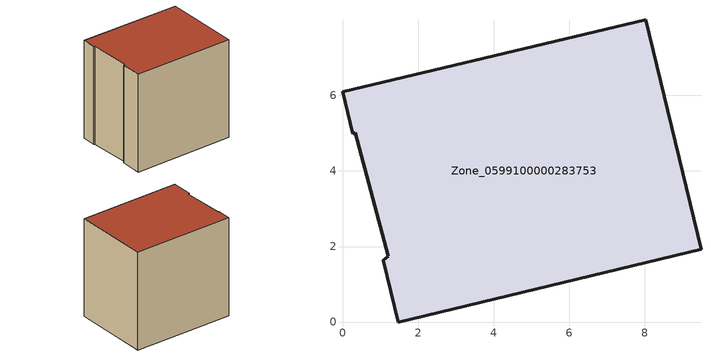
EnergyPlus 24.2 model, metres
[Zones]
Zone_0599100000283753
 floor ground (C_G): 1.08,1.64 1.21,1.75 0.34,5.01 0.27,4.99 0,6.1 8.02,8 9.49,1.93 1.47,0 z0
 wall outside (C_F): 0.34,5.01 1.21,1.75 1.08,1.64 1.47,0 9.49,1.93 8.02,8 0,6.1 0.27,4.99 0.34,5.01 z0:8.03
 roof outside (C_R): 1.21,1.75 1.08,1.64 1.47,0 9.49,1.93 8.02,8 0,6.1 0.27,4.99 0.34,5.01 z8.03
[BUILDING]
Pand.0599100000283753: North Axis=0; Terrain=City; Loads Convergence Tolerance Value=0.04; Temperature Convergence Tolerance Value=0.4; Solar Distribution=FullExterior; Maximum Number of Warmup Days=25; Minimum Number of Warmup Days=1
[Site:Location]
Rotterdam.The.Hague.AP_ZH_NLD Design_Conditions: Latitude=51.96; Longitude=4.45; Time Zone=1; Elevation=-4.5
[SITE:GROUNDTEMPERATURE:BUILDINGSURFACE]
18, 18, 18, 18, 18, 18, 18, 18, 18, 18, 18, 18
[MATERIAL] Thermal Absorptance=0.9; Solar Absorptance=0.7; Visible Absorptance=0.7
Name | Roughness | Thickness | Conductivity | Density | Specific Heat
G.TI.1965-1974 | MediumSmooth | 0.15 | 0.882353 | 540 | 1210
F.TI.1965-1974 | Rough | 0.3 | 0.697674 | 1920 | 840
R.TI.1965-1974 | MediumRough | 0.2 | 0.232558 | 1500 | 1000
[CONSTRUCTION]
C_G: G.TI.1965-1974
C_F: F.TI.1965-1974
C_R: R.TI.1965-1974
[ZONE]
Zone_0599100000283753: Type=1; Multiplier=1; Ceiling Height=Autocalculate; Volume=Autocalculate; Floor Area=autocalculate; Part of Total Floor Area=Yes
[ZONEINFILTRATION:DESIGNFLOWRATE]
Infil_Zone_0599100000283753: Zone or ZoneList or Space or SpaceList=Zone_0599100000283753; Schedule=AlwaysOn; Design Flow Rate Calculation Method=Flow/Area; Flow Rate per Floor Area=0.003; Constant Term Coefficient=1; Temperature Term Coefficient=0; Velocity Term Coefficient=0; Velocity Squared Term Coefficient=0
[HVACTEMPLATE:ZONE:IDEALLOADSAIRSYSTEM]
Zone_0599100000283753: Maximum Heating Supply Air Temperature=50; Minimum Cooling Supply Air Temperature=13; Maximum Heating Supply Air Humidity Ratio=0.0156; Minimum Cooling Supply Air Humidity Ratio=0.0077; Heating Limit=NoLimit; Cooling Limit=NoLimit; Dehumidification Control Type=ConstantSensibleHeatRatio; Cooling Sensible Heat Ratio=0.7; Dehumidification Setpoint=60; Humidification Control Type=None; Humidification Setpoint=30; Outdoor Air Method=None; Outdoor Air Flow Rate per Person=0.00944; Outdoor Air Flow Rate per Zone Floor Area=0; Outdoor Air Flow Rate per Zone=0; Demand Controlled Ventilation Type=None; Outdoor Air Economizer Type=NoEconomizer; Heat Recovery Type=None; Sensible Heat Recovery Effectiveness=0.7; Latent Heat Recovery Effectiveness=0.65
[ZONECONTROL:THERMOSTAT]
ThermostatControl_Zone_0599100000283753: Zone or ZoneList=Zone_0599100000283753; Control Type Schedule=DualSetpointControlType; Control 1=Thermostat_Zone_0599100000283753; Temperature Difference Between Cutout And Setpoint=0
[THERMOSTATSETPOINT:DUALSETPOINT]
Thermostat_Zone_0599100000283753: Heating Setpoint Temperature Schedule=HeatingSetpoint_Zone_0599100000283753; Cooling Setpoint Temperature Schedule=CoolingSetpoint_Zone_0599100000283753
[SCHEDULE:COMPACT]
HeatingSetpoint_Zone_0599100000283753: Through: 12/31, For: AllDays, Until: 24:00, 21
CoolingSetpoint_Zone_0599100000283753: Through: 12/31, For: AllDays, Until: 24:00, 24
DualSetpointControlType: Through: 12/31, For: AllDays, Until: 24:00, 4
AlwaysOn: Through: 12/31, For: AllDays, Until: 24:00, 1
